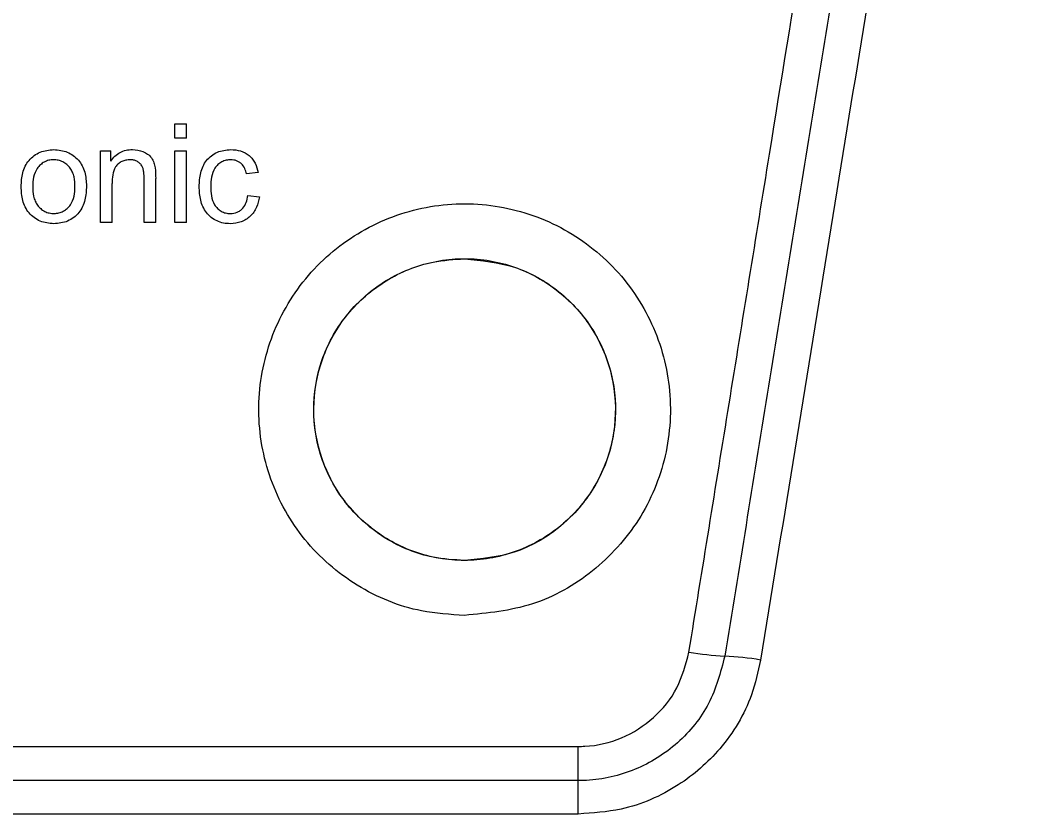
# Model space of a CAD drawing. Extents: x 75 to 2075, y 25 to 1460.
# Drawn here: x 672.87 to 718.34, y 653.42 to 689.59 of the extents above; entities that cross this region are included whole.
import ezdxf

# ---------------------------------------------------------------- set-up
doc = ezdxf.new("R2010")
doc.units = 0
doc.header["$LTSCALE"] = 5
doc.linetypes.add('SLD-KATı', pattern=[0])
doc.layers.get('0').update_dxf_attribs({"linetype": 'CONTINUOUS'})

msp = doc.modelspace()

# ---------------------------------------------------------------- linework, layer by layer
at = {"color": 7, "linetype": 'SLD-KATı'}
for p, q in [((679.928, 684.853), (680.454, 684.853)), ((679.928, 684.212), (679.928, 684.853)), ((680.454, 684.212), (680.454, 684.853)), ((680.454, 684.212), (679.928, 684.212)), ((676.543, 683.629), (677.01, 683.629)), ((676.543, 680.365), (676.543, 683.629)), ((677.01, 683.163), (677.01, 683.629)), ((679.928, 683.629), (680.454, 683.629)), ((679.928, 680.365), (679.928, 683.629)), ((680.454, 680.365), (680.454, 683.629)), ((683.722, 682.638), (683.197, 682.58)), ((677.068, 680.365), (677.068, 682.146)), ((678.527, 680.365), (678.527, 682.348)), ((679.053, 680.365), (679.053, 682.363)), ((683.255, 681.589), (683.781, 681.531)), ((677.068, 680.365), (676.543, 680.365)), ((679.053, 680.365), (678.527, 680.365)), ((680.454, 680.365), (679.928, 680.365)), ((636.447, 656.496), (698.307, 656.496)), ((698.307, 654.942), (698.307, 656.496)), ((698.307, 654.942), (636.447, 654.942)), ((698.307, 653.417), (698.307, 654.942)), ((698.307, 653.417), (636.447, 653.417))]:
    msp.add_line(p, q, dxfattribs=at)
for centre, radius, start, end in [((705.786, 675.417), 14.829, 260.5413, 266.8908), ((704.24, 646.006), 14.622, 80.6549, 87.0925)]:
    msp.add_arc(centre, radius, start, end, dxfattribs=at)
for points, knots in [([(703.349, 660.789), (703.959, 664.557), (705.179, 672.098), (707.477, 686.305), (710.247, 703.43), (712.937, 720.061), (714.544, 729.991), (715.077, 733.289)], [0, 0, 0, 0, 0.156572, 0.313392, 0.587524, 0.862996, 1, 1, 1, 1]), ([(716.71, 732.949), (716.445, 731.315), (715.12, 723.143), (713.145, 710.958), (710.789, 696.427), (708.853, 684.482), (706.915, 672.529), (705.626, 664.582), (704.982, 660.609)], [0, 0, 0, 0, 0.068047, 0.340393, 0.504714, 0.669037, 0.834519, 1, 1, 1, 1]), ([(718.343, 732.613), (717.712, 728.731), (716.027, 718.361), (714.067, 706.293), (711.761, 692.107), (709.536, 678.409), (707.588, 666.426), (706.615, 660.434)], [0, 0, 0, 0, 0.161887, 0.432511, 0.500129, 0.750064, 1, 1, 1, 1]), ([(672.924, 681.997), (672.935, 682.21), (672.951, 682.532), (673.099, 682.934), (673.274, 683.203), (673.507, 683.418), (673.877, 683.637), (674.198, 683.667), (674.412, 683.687)], [0, 0, 0, 0, 0.250186, 0.379059, 0.500538, 0.62559, 0.750867, 1, 1, 1, 1]), ([(674.412, 683.687), (674.623, 683.667), (674.939, 683.636), (675.304, 683.421), (675.536, 683.213), (675.716, 682.952), (675.871, 682.559), (675.889, 682.241), (675.901, 682.031)], [0, 0, 0, 0, 0.249138, 0.373432, 0.499529, 0.620599, 0.749944, 1, 1, 1, 1]), ([(677.01, 683.163), (677.067, 683.241), (677.183, 683.399), (677.424, 683.571), (677.655, 683.652), (677.848, 683.683), (677.945, 683.686), (677.994, 683.687)], [0, 0, 0, 0, 0.2500031, 0.4997944, 0.7495396, 0.8747387, 1, 1, 1, 1]), ([(677.994, 683.687), (678.158, 683.671), (678.404, 683.647), (678.693, 683.487), (678.87, 683.314), (678.979, 683.091), (679.049, 682.772), (679.051, 682.526), (679.053, 682.363)], [0, 0, 0, 0, 0.249213, 0.374886, 0.49918, 0.624171, 0.749352, 1, 1, 1, 1]), ([(681.037, 682), (681.047, 682.209), (681.062, 682.528), (681.198, 682.926), (681.362, 683.196), (681.585, 683.414), (681.947, 683.636), (682.263, 683.667), (682.474, 683.687)], [0, 0, 0, 0, 0.250309, 0.380252, 0.500712, 0.625682, 0.75099, 1, 1, 1, 1]), ([(682.474, 683.687), (682.624, 683.677), (682.923, 683.655), (683.262, 683.471), (683.473, 683.258), (683.633, 683.003), (683.687, 682.784), (683.722, 682.638)], [0, 0, 0, 0, 0.2499956, 0.4994471, 0.6246731, 0.7499576, 1, 1, 1, 1]), ([(674.398, 683.221), (674.325, 683.216), (674.18, 683.207), (673.974, 683.126), (673.797, 682.998), (673.602, 682.782), (673.468, 682.433), (673.455, 682.144), (673.449, 681.999)], [0, 0, 0, 0, 0.125119, 0.250205, 0.375308, 0.500418, 0.749621, 1, 1, 1, 1]), ([(675.375, 681.999), (675.369, 682.146), (675.36, 682.371), (675.271, 682.654), (675.163, 682.848), (675.014, 683.008), (674.829, 683.132), (674.654, 683.193), (674.508, 683.218), (674.435, 683.22), (674.398, 683.221)], [0, 0, 0, 0, 0.249963, 0.381129, 0.499962, 0.624505, 0.749908, 0.874821, 0.9374, 1, 1, 1, 1]), ([(677.888, 683.221), (677.824, 683.218), (677.695, 683.211), (677.509, 683.151), (677.346, 683.044), (677.175, 682.848), (677.081, 682.53), (677.072, 682.274), (677.068, 682.146)], [0, 0, 0, 0, 0.125217, 0.250261, 0.375249, 0.50015, 0.749426, 1, 1, 1, 1]), ([(678.527, 682.348), (678.526, 682.452), (678.523, 682.612), (678.484, 682.816), (678.421, 682.959), (678.324, 683.076), (678.193, 683.162), (678.044, 683.213), (677.94, 683.218), (677.888, 683.221)], [0, 0, 0, 0, 0.250307, 0.38644, 0.500296, 0.625043, 0.748699, 0.874821, 1, 1, 1, 1]), ([(682.478, 683.221), (682.407, 683.217), (682.263, 683.208), (682.059, 683.131), (681.883, 683.006), (681.696, 682.786), (681.578, 682.437), (681.568, 682.152), (681.563, 682.009)], [0, 0, 0, 0, 0.125136, 0.250201, 0.375274, 0.50036, 0.749589, 1, 1, 1, 1]), ([(683.197, 682.58), (683.173, 682.664), (683.124, 682.832), (682.995, 683.015), (682.856, 683.122), (682.737, 683.18), (682.61, 683.215), (682.522, 683.219), (682.478, 683.221)], [0, 0, 0, 0, 0.2501301, 0.4994383, 0.6244292, 0.7496447, 0.8747543, 1, 1, 1, 1]), ([(674.412, 680.307), (674.199, 680.327), (673.877, 680.358), (673.51, 680.58), (673.274, 680.796), (673.1, 681.065), (672.952, 681.465), (672.935, 681.784), (672.924, 681.997)], [0, 0, 0, 0, 0.249106, 0.374295, 0.499474, 0.62462, 0.749807, 1, 1, 1, 1]), ([(673.449, 681.999), (673.455, 681.851), (673.465, 681.625), (673.553, 681.342), (673.66, 681.147), (673.81, 680.988), (673.993, 680.862), (674.205, 680.786), (674.353, 680.778), (674.427, 680.773)], [0, 0, 0, 0, 0.250034, 0.381622, 0.500096, 0.624359, 0.750181, 0.8742, 1, 1, 1, 1]), ([(675.901, 682.031), (675.891, 681.815), (675.875, 681.491), (675.734, 681.082), (675.565, 680.804), (675.327, 680.583), (674.955, 680.358), (674.629, 680.327), (674.412, 680.307)], [0, 0, 0, 0, 0.25026, 0.375488, 0.500623, 0.625753, 0.750907, 1, 1, 1, 1]), ([(674.427, 680.773), (674.5, 680.778), (674.645, 680.787), (674.85, 680.87), (675.027, 680.999), (675.223, 681.215), (675.357, 681.564), (675.369, 681.854), (675.375, 681.999)], [0, 0, 0, 0, 0.125089, 0.250122, 0.37526, 0.500418, 0.74968, 1, 1, 1, 1]), ([(682.455, 680.307), (682.35, 680.312), (682.142, 680.322), (681.842, 680.422), (681.576, 680.588), (681.355, 680.811), (681.195, 681.082), (681.062, 681.478), (681.047, 681.791), (681.037, 682)], [0, 0, 0, 0, 0.125062, 0.250041, 0.375022, 0.500007, 0.624976, 0.750059, 1, 1, 1, 1]), ([(681.563, 682.009), (681.568, 681.865), (681.578, 681.579), (681.683, 681.226), (681.863, 681), (682.035, 680.867), (682.239, 680.786), (682.383, 680.777), (682.455, 680.773)], [0, 0, 0, 0, 0.250445, 0.499833, 0.624827, 0.749896, 0.874901, 1, 1, 1, 1]), ([(682.455, 680.773), (682.56, 680.783), (682.719, 680.798), (682.904, 680.905), (683.066, 681.042), (683.198, 681.278), (683.236, 681.485), (683.255, 681.589)], [0, 0, 0, 0, 0.246958, 0.37511, 0.499876, 0.749428, 1, 1, 1, 1]), ([(683.781, 681.531), (683.746, 681.368), (683.678, 681.043), (683.384, 680.629), (682.953, 680.352), (682.621, 680.322), (682.455, 680.307)], [0, 0, 0, 0, 0.250526, 0.500229, 0.749982, 1, 1, 1, 1]), ([(693.127, 662.466), (694.176, 662.569), (696.273, 662.774), (699.066, 664.372), (701.201, 666.73), (702.438, 669.693), (702.624, 672.905), (701.73, 676.001), (699.86, 678.621), (697.232, 680.469), (694.145, 681.341), (690.947, 681.143), (687.996, 679.9), (685.622, 677.752), (684.09, 674.94), (683.573, 671.777), (684.133, 668.615), (685.714, 665.808), (688.138, 663.7), (690.759, 662.614), (692.47, 662.507), (693.127, 662.466)], [0, 0, 0, 0, 0.05328, 0.106553, 0.160041, 0.213897, 0.26796, 0.321984, 0.375825, 0.42948, 0.48302, 0.53651, 0.58999, 0.643489, 0.697056, 0.750761, 0.804662, 0.858719, 0.912748, 0.966501, 1, 1, 1, 1]), ([(693.127, 664.966), (693.897, 665.041), (695.436, 665.192), (697.485, 666.366), (699.051, 668.097), (699.956, 670.269), (700.091, 672.624), (699.435, 674.894), (698.063, 676.815), (696.134, 678.17), (693.87, 678.808), (691.525, 678.661), (689.362, 677.749), (687.623, 676.174), (686.5, 674.112), (686.121, 671.791), (686.533, 669.472), (687.694, 667.413), (689.472, 665.869), (691.393, 665.074), (692.647, 664.996), (693.127, 664.966)], [0, 0, 0, 0, 0.053318, 0.106629, 0.160121, 0.21394, 0.267967, 0.321998, 0.375877, 0.429572, 0.483122, 0.536594, 0.590045, 0.643535, 0.697122, 0.75087, 0.804804, 0.858853, 0.91284, 0.966563, 1, 1, 1, 1]), ([(693.127, 678.71), (692.645, 678.679), (691.393, 678.601), (689.477, 677.807), (687.702, 676.268), (686.539, 674.211), (686.126, 671.888), (686.508, 669.564), (687.633, 667.506), (689.367, 665.938), (691.52, 665.029), (693.857, 664.879), (696.122, 665.513), (698.054, 666.866), (699.427, 668.786), (700.083, 671.049), (699.953, 673.395), (699.055, 675.567), (697.492, 677.303), (695.44, 678.483), (693.898, 678.634), (693.127, 678.71)], [0, 0, 0, 0, 0.033566, 0.087155, 0.140906, 0.194843, 0.248893, 0.302876, 0.356594, 0.41, 0.463214, 0.516535, 0.570152, 0.624074, 0.678126, 0.732109, 0.785918, 0.839552, 0.893058, 0.946529, 1, 1, 1, 1]), ([(698.307, 656.496), (698.408, 656.498), (699.082, 656.51), (700.326, 656.806), (701.793, 657.745), (702.907, 659.115), (703.202, 660.231), (703.349, 660.789)], [0, 0, 0, 0, 0.042195, 0.280587, 0.519874, 0.759642, 1, 1, 1, 1]), ([(704.982, 660.609), (704.786, 659.868), (704.393, 658.387), (702.905, 656.572), (700.952, 655.339), (699.312, 654.959), (698.431, 654.944), (698.307, 654.942)], [0, 0, 0, 0, 0.241252, 0.482417, 0.722551, 0.960841, 1, 1, 1, 1]), ([(706.615, 660.434), (706.495, 659.899), (706.168, 658.437), (704.929, 656.388), (702.856, 654.578), (700.564, 653.572), (698.962, 653.462), (698.307, 653.417)], [0, 0, 0, 0, 0.139676, 0.382059, 0.59476, 0.83419, 1, 1, 1, 1])]:
    msp.add_open_spline(points, degree=3, knots=knots, dxfattribs=at)

doc.saveas('drawing.dxf')
